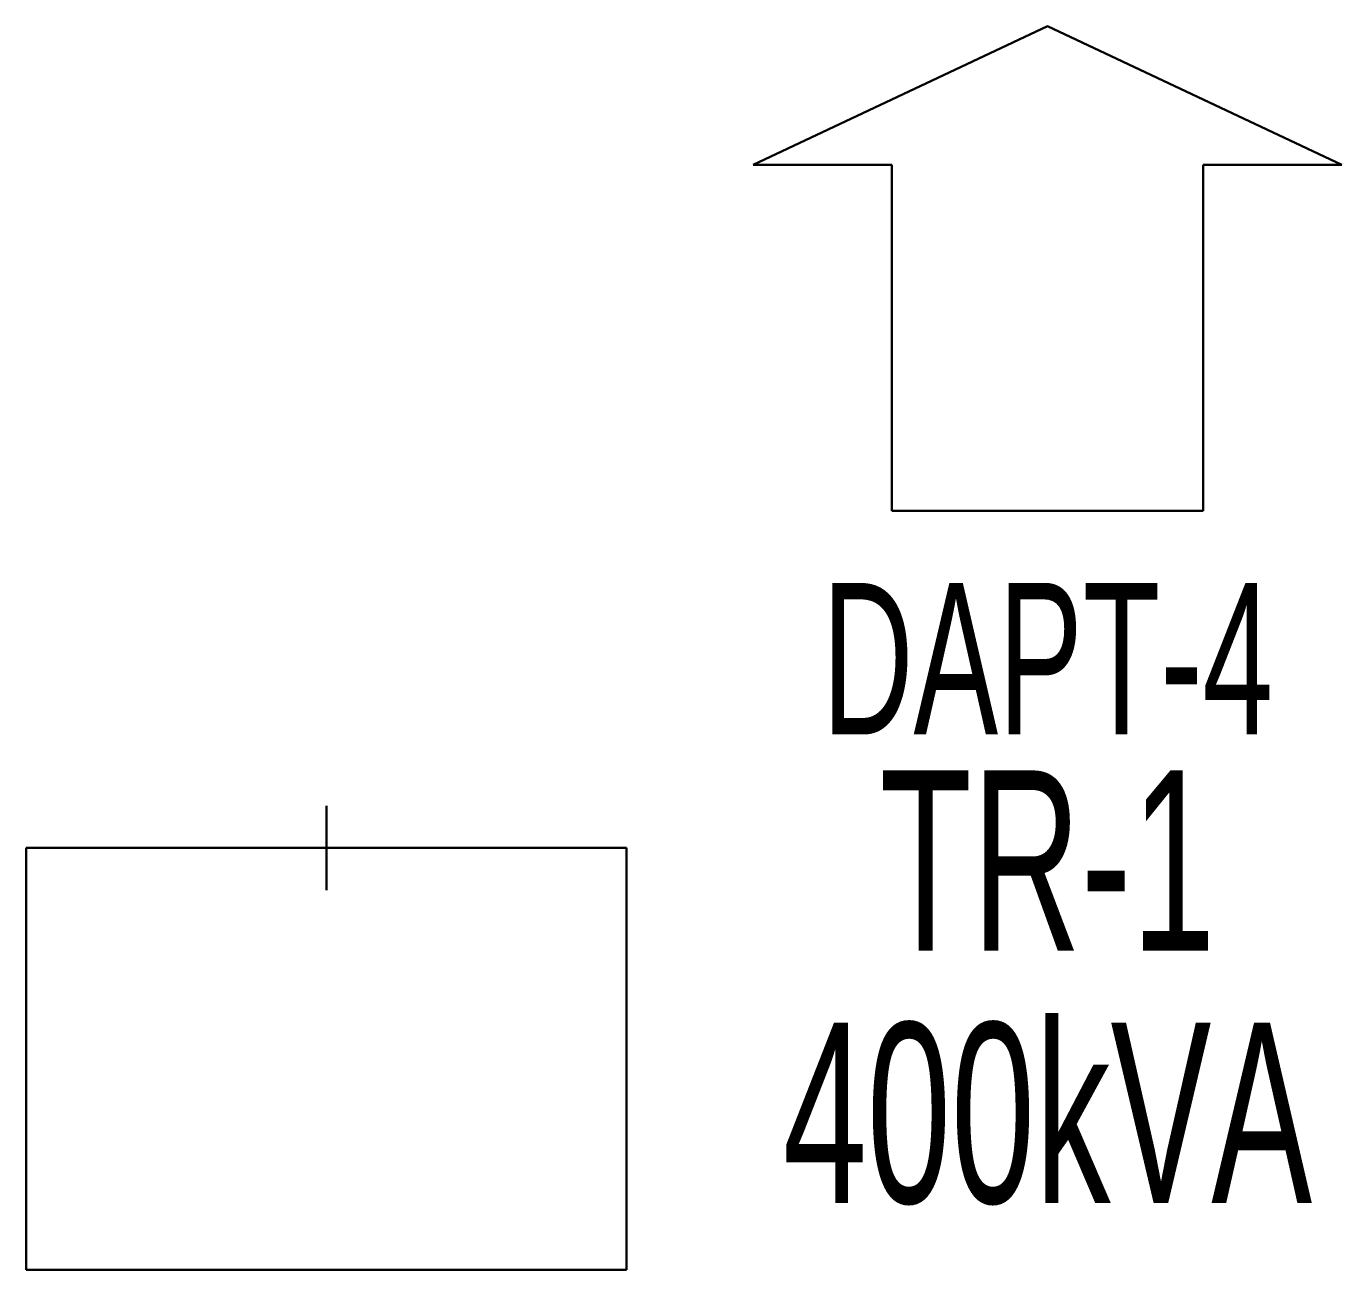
# Model space of a CAD drawing. Header units: millimetres. Extents: x 548145 to 551768, y 4050101 to 4056026.
# Drawn here: x 548550 to 548568.25, y 4051321.98 to 4051339.22 of the extents above; entities that cross this region are included whole.
import ezdxf
from ezdxf.enums import TextEntityAlignment as Align

# ---------------------------------------------------------------- set-up
doc = ezdxf.new("R2010")
doc.units = ezdxf.units.MM
doc.layers.add('TRAFO_MEVCUT', color=5, linetype='Continuous', lineweight=30)
doc.styles.get("Standard").update_dxf_attribs({"font": 'Arial'})

# ---------------------------------------------------------------- blocks, each defined once
blk = doc.blocks.new('MEV_BINA_KARE')
at = {"layer": 'TRAFO_MEVCUT', "linetype": 'Continuous'}
for p, q in [((0, 1.8), (0, 2.7)), ((-2.25, -2.25), (-2.25, 2.25)), ((-2.25, 2.25), (2.25, 2.25)), ((2.25, 2.25), (2.25, -2.25)), ((2.25, -2.25), (-2.25, -2.25))]:
    blk.add_line(p, q, dxfattribs=at)
blk = doc.blocks.new('MEV_DAPT')
at = {"layer": 'TRAFO_MEVCUT', "linetype": 'Continuous'}
for p, q in [((-3.4, 2), (0, 3.6)), ((0, 3.6), (3.4, 2)), ((-1.8, 2), (-3.4, 2)), ((-1.8, -2), (-1.8, 2)), ((3.4, 2), (1.8, 2)), ((1.8, 2), (1.8, -2)), ((1.8, -2), (-1.8, -2))]:
    blk.add_line(p, q, dxfattribs=at)

msp = doc.modelspace()

# ---------------------------------------------------------------- block references
at = {"layer": 'TRAFO_MEVCUT'}
for name, p, xscale, yscale in [('MEV_DAPT', (548564.167, 4051334.905), 1.199999999999999, 1.199999999999999), ('MEV_BINA_KARE', (548554.167, 4051324.905), 1.85, 1.3)]:
    msp.add_blockref(name, p, dxfattribs=dict(at, xscale=xscale, yscale=yscale))

# ---------------------------------------------------------------- texts
at = {"layer": 'TRAFO_MEVCUT', "width": 0.6}
for s, height, p in [('DAPT-4', 2.1, (548564.167, 4051329.405)), ('TR-1', 2.5, (548564.167, 4051326.405)), ('400kVA', 2.5, (548564.167, 4051322.905))]:
    msp.add_text(s, height=height, dxfattribs=at).set_placement(p, align=Align.CENTER)

doc.saveas('drawing.dxf')
